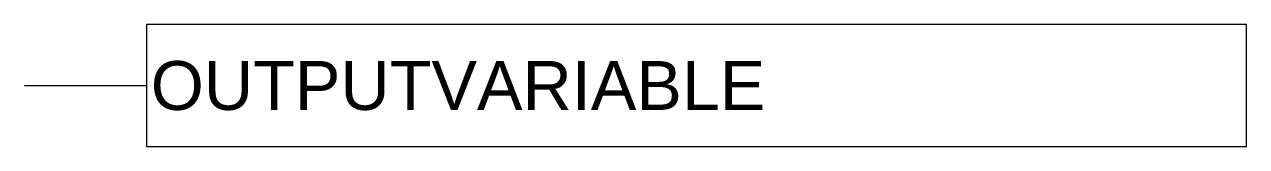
# Model space of a CAD drawing. Header units: inches. Extents: x 0 to 2, y -0.1 to 0.1.
import ezdxf
from ezdxf.enums import TextEntityAlignment as Align

# ---------------------------------------------------------------- set-up
doc = ezdxf.new("R2010")
doc.units = ezdxf.units.IN
doc.header["$MEASUREMENT"] = 0
doc.styles.get("Standard").update_dxf_attribs({"font": 'arial.ttf'})

msp = doc.modelspace()

# ---------------------------------------------------------------- linework, layer by layer
msp.add_line((0, 0), (0.2, 0))
msp.add_lwpolyline([(2, 0.1), (0.2, 0.1), (0.2, -0.1), (2, -0.1)], close=True)

# ---------------------------------------------------------------- texts
msp.add_attdef('OUTPUTVARIABLE', text='', height=0.08).set_placement((0.2067, 0), align=Align.MIDDLE_LEFT)

doc.saveas('drawing.dxf')
